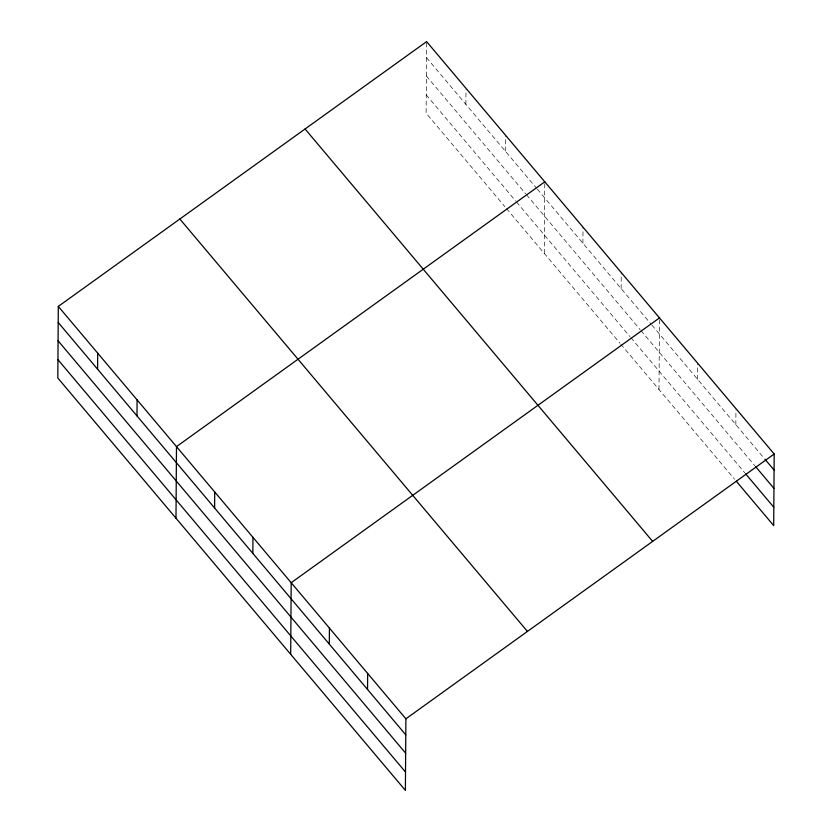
<?xml version="1.0" encoding="UTF-8"?>
<svg xmlns="http://www.w3.org/2000/svg" width="832" height="832" viewBox="0 0 832 832"><rect width="100%" height="100%" fill="white"/><g stroke="black" fill="none" stroke-linecap="round" stroke-linejoin="round"><path stroke-width="0.62" stroke-dasharray="4.16 3.12" d="M426.598 42.838L426.109 113.183L504.889 206.669M465.889 104.374L465.993 89.575M505.284 151.112L505.388 135.075M544.284 253.406L544.783 181.823M582.91 243.225L583.014 227.188M621.14 288.59L621.254 272.553M658.986 389.501L659.474 319.145M697.611 379.319L697.726 363.282M735.842 424.684L735.946 409.874M426.494 57.637L536.463 188.115M537.285 189.093L651.061 324.095M651.893 325.073L764.098 458.214M426.369 75.972L525.668 193.794M526.49 194.761L640.13 329.597M640.962 330.585L754.832 465.702M426.234 94.858L515.684 200.99M516.506 201.968L630.022 336.658M630.854 337.636L744.723 472.753M506.532 208.614L619.923 343.148M620.755 344.136L734.625 479.242"/><path stroke-width="1.25" d="M58.313 306.405L57.814 377.988L405.392 790.4L405.891 718.817L58.313 306.405L426.608 41.6L774.186 454.012L773.687 525.595L736.289 481.218M97.594 369.179L97.708 353.142M136.989 415.917L137.093 399.88M175.989 518.211L176.488 446.618L544.783 181.823M214.614 508.019L214.718 491.982M252.845 553.384L252.959 537.347M290.69 654.306L291.19 582.712L659.485 317.918M329.316 644.114L329.43 628.077M367.546 689.489L367.661 673.452M405.891 718.817L774.186 454.012M764.93 459.202L774.082 470.049M755.664 466.679L773.947 488.384M745.555 473.741L773.822 507.27M305.063 128.981L652.652 541.393M179.847 219.014L527.436 631.426M58.198 322.442L405.787 734.854M58.074 340.766L405.652 753.178M57.938 359.653L405.527 772.065"/></g></svg>
